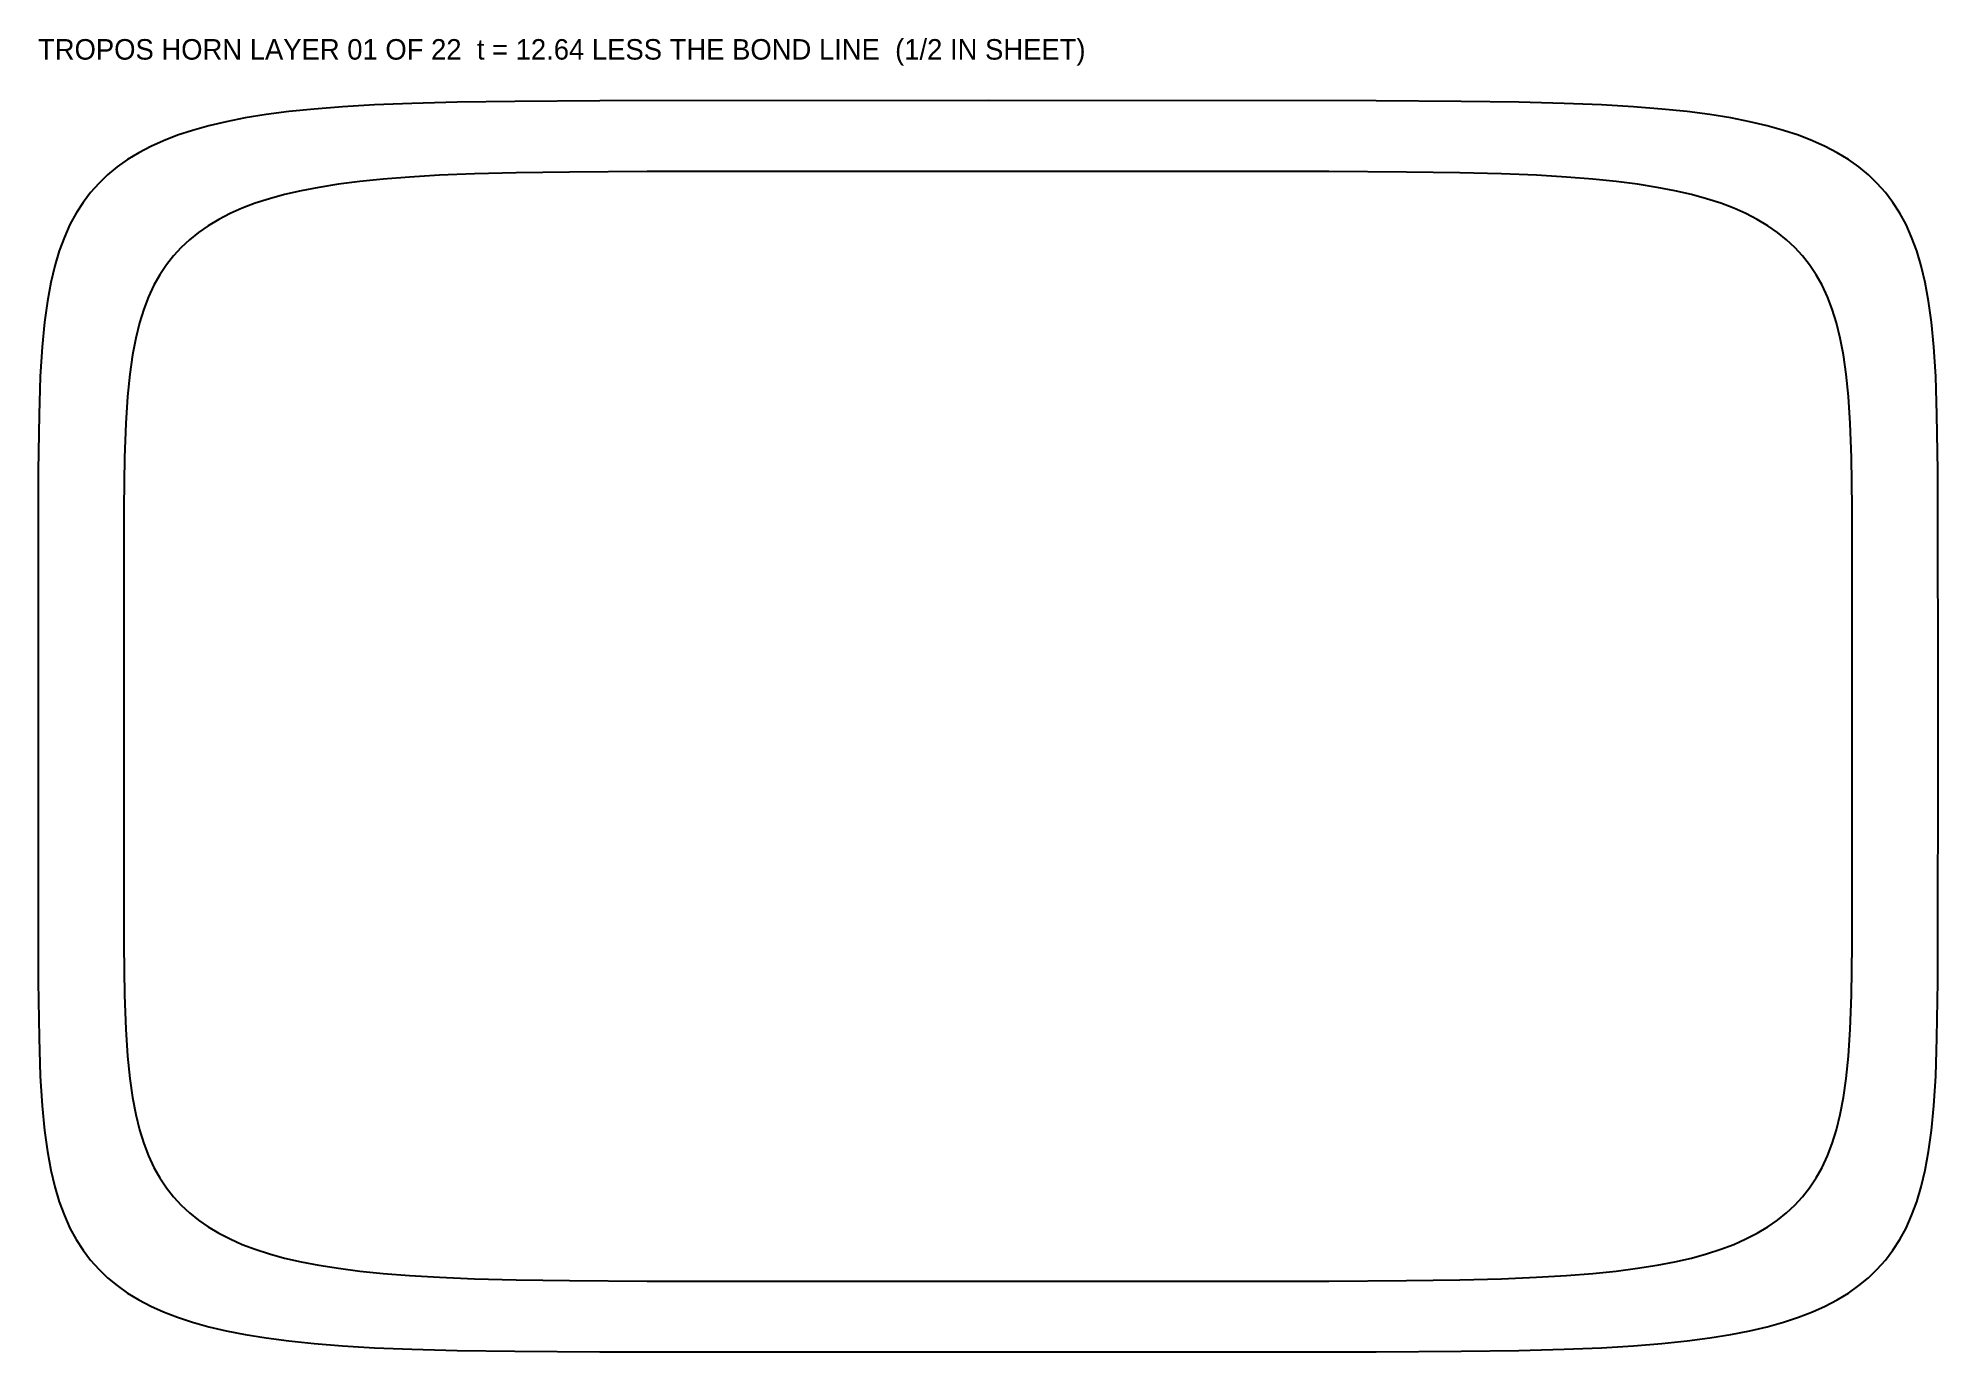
# Model space of a CAD drawing. Header units: millimetres. Extents: x -278 to 278, y -183 to 201.
import ezdxf

# ---------------------------------------------------------------- set-up
doc = ezdxf.new("R2010")
doc.units = ezdxf.units.MM
for name, color, linetype in [('INNER', 3, 'Continuous'), ('OUTER', 1, 'Continuous'), ('TEXT', 7, 'Continuous')]:
    doc.layers.add(name, color=color, linetype=linetype)

msp = doc.modelspace()

# ---------------------------------------------------------------- linework, layer by layer
at = {"layer": 'INNER'}
msp.add_lwpolyline([(228.17, 146.42), (225.1, 148.25), (221.79, 149.95), (218.24, 151.52), (214.41, 152.97), (210.29, 154.3), (205.84, 155.52), (201.02, 156.63), (195.8, 157.63), (190.11, 158.53), (183.87, 159.34), (176.96, 160.04), (169.25, 160.65), (160.49, 161.16), (150.31, 161.57), (138.09, 161.9), (122.47, 162.13), (99.69, 162.26), (0, 162.31), (-99.69, 162.26), (-122.47, 162.13), (-138.09, 161.9), (-150.31, 161.57), (-160.49, 161.16), (-169.25, 160.65), (-176.96, 160.04), (-183.87, 159.34), (-190.11, 158.53), (-195.8, 157.63), (-201.02, 156.63), (-205.84, 155.52), (-210.29, 154.3), (-214.41, 152.97), (-218.24, 151.52), (-221.79, 149.95), (-225.1, 148.25), (-228.17, 146.42), (-231.02, 144.45), (-233.67, 142.33), (-236.11, 140.05), (-238.37, 137.59), (-240.44, 134.94), (-242.34, 132.09), (-244.07, 129), (-245.64, 125.65), (-247.05, 122), (-248.3, 117.99), (-249.39, 113.56), (-250.34, 108.61), (-251.13, 102.99), (-251.78, 96.46), (-252.29, 88.61), (-252.64, 78.59), (-252.86, 63.97), (-252.93, 0), (-252.86, -63.97), (-252.64, -78.59), (-252.29, -88.61), (-251.78, -96.46), (-251.13, -102.99), (-250.34, -108.61), (-249.39, -113.56), (-248.3, -117.99), (-247.05, -122), (-245.64, -125.65), (-244.07, -129), (-242.34, -132.09), (-240.44, -134.94), (-238.37, -137.59), (-236.11, -140.05), (-233.67, -142.33), (-231.02, -144.45), (-228.17, -146.42), (-225.1, -148.25), (-221.79, -149.95), (-218.24, -151.52), (-214.41, -152.97), (-210.29, -154.3), (-205.84, -155.52), (-201.02, -156.63), (-195.8, -157.63), (-190.11, -158.53), (-183.87, -159.34), (-176.96, -160.04), (-169.25, -160.65), (-160.49, -161.16), (-150.31, -161.57), (-138.09, -161.9), (-122.47, -162.13), (-99.69, -162.26), (-0.01, -162.31), (99.69, -162.26), (122.47, -162.13), (138.09, -161.9), (150.31, -161.57), (160.49, -161.16), (169.25, -160.65), (176.96, -160.04), (183.87, -159.34), (190.11, -158.53), (195.8, -157.63), (201.02, -156.63), (205.84, -155.52), (210.29, -154.3), (214.41, -152.97), (218.24, -151.52), (221.79, -149.95), (225.1, -148.25), (228.17, -146.42), (231.02, -144.45), (233.67, -142.33), (236.11, -140.05), (238.37, -137.59), (240.44, -134.94), (242.34, -132.09), (244.07, -129), (245.64, -125.65), (247.05, -122), (248.3, -117.99), (249.39, -113.56), (250.34, -108.61), (251.13, -102.99), (251.78, -96.46), (252.29, -88.61), (252.64, -78.59), (252.86, -63.97), (252.93, 0), (252.86, 63.97), (252.64, 78.59), (252.29, 88.61), (251.78, 96.46), (251.13, 102.99), (250.34, 108.61), (249.39, 113.56), (248.3, 117.99), (247.05, 122), (245.64, 125.65), (244.07, 129), (242.34, 132.09), (240.44, 134.94), (238.37, 137.59), (236.11, 140.05), (233.67, 142.33), (231.02, 144.45)], close=True, dxfattribs=at)
at = {"layer": 'OUTER'}
msp.add_lwpolyline([(251.79, 165.75), (248.53, 167.74), (245.02, 169.58), (241.24, 171.29), (237.18, 172.86), (232.79, 174.31), (228.05, 175.63), (222.93, 176.84), (217.36, 177.93), (211.28, 178.91), (204.61, 179.78), (197.22, 180.54), (188.94, 181.2), (179.53, 181.75), (168.58, 182.2), (155.38, 182.55), (138.44, 182.8), (113.6, 182.95), (0.01, 183), (-113.6, 182.95), (-138.44, 182.8), (-155.38, 182.55), (-168.58, 182.2), (-179.53, 181.75), (-188.94, 181.2), (-197.22, 180.54), (-204.61, 179.78), (-211.28, 178.91), (-217.36, 177.93), (-222.93, 176.84), (-228.05, 175.63), (-232.79, 174.31), (-237.18, 172.86), (-241.24, 171.29), (-245.02, 169.58), (-248.53, 167.74), (-251.79, 165.75), (-254.82, 163.6), (-257.62, 161.29), (-260.21, 158.81), (-262.6, 156.13), (-264.8, 153.24), (-266.81, 150.12), (-268.64, 146.75), (-270.29, 143.08), (-271.78, 139.08), (-273.1, 134.69), (-274.26, 129.82), (-275.26, 124.38), (-276.1, 118.18), (-276.79, 110.97), (-277.32, 102.28), (-277.7, 91.13), (-277.92, 74.78), (-278, 0.01), (-277.92, -74.78), (-277.7, -91.13), (-277.32, -102.28), (-276.79, -110.97), (-276.1, -118.18), (-275.26, -124.38), (-274.26, -129.82), (-273.1, -134.69), (-271.78, -139.08), (-270.29, -143.08), (-268.64, -146.75), (-266.81, -150.12), (-264.8, -153.24), (-262.6, -156.13), (-260.21, -158.81), (-257.62, -161.29), (-254.82, -163.6), (-251.79, -165.75), (-248.53, -167.74), (-245.02, -169.58), (-241.24, -171.29), (-237.18, -172.86), (-232.79, -174.31), (-228.05, -175.63), (-222.93, -176.84), (-217.36, -177.93), (-211.28, -178.91), (-204.61, -179.78), (-197.22, -180.54), (-188.94, -181.2), (-179.53, -181.75), (-168.58, -182.2), (-155.38, -182.55), (-138.44, -182.8), (-113.6, -182.95), (-0.01, -183), (113.6, -182.95), (138.44, -182.8), (155.38, -182.55), (168.58, -182.2), (179.53, -181.75), (188.94, -181.2), (197.22, -180.54), (204.61, -179.78), (211.28, -178.91), (217.36, -177.93), (222.93, -176.84), (228.05, -175.63), (232.79, -174.31), (237.18, -172.86), (241.24, -171.29), (245.02, -169.58), (248.53, -167.74), (251.79, -165.75), (254.82, -163.6), (257.62, -161.29), (260.21, -158.81), (262.6, -156.13), (264.8, -153.24), (266.81, -150.12), (268.64, -146.75), (270.29, -143.08), (271.78, -139.08), (273.1, -134.69), (274.26, -129.82), (275.26, -124.38), (276.1, -118.18), (276.79, -110.97), (277.32, -102.28), (277.7, -91.13), (277.92, -74.78), (278, -0.01), (277.92, 74.78), (277.7, 91.13), (277.32, 102.28), (276.79, 110.97), (276.1, 118.18), (275.26, 124.38), (274.26, 129.82), (273.1, 134.69), (271.78, 139.08), (270.29, 143.08), (268.64, 146.75), (266.81, 150.12), (264.8, 153.24), (262.6, 156.13), (260.21, 158.81), (257.62, 161.29), (254.82, 163.6)], close=True, dxfattribs=at)

# ---------------------------------------------------------------- texts
at = {"layer": 'TEXT'}
msp.add_text('TROPOS HORN LAYER 01 OF 22  t = 12.64 LESS THE BOND LINE  (1/2 IN SHEET)', height=6, dxfattribs=at).set_placement((-278, 195))

doc.saveas('drawing.dxf')
